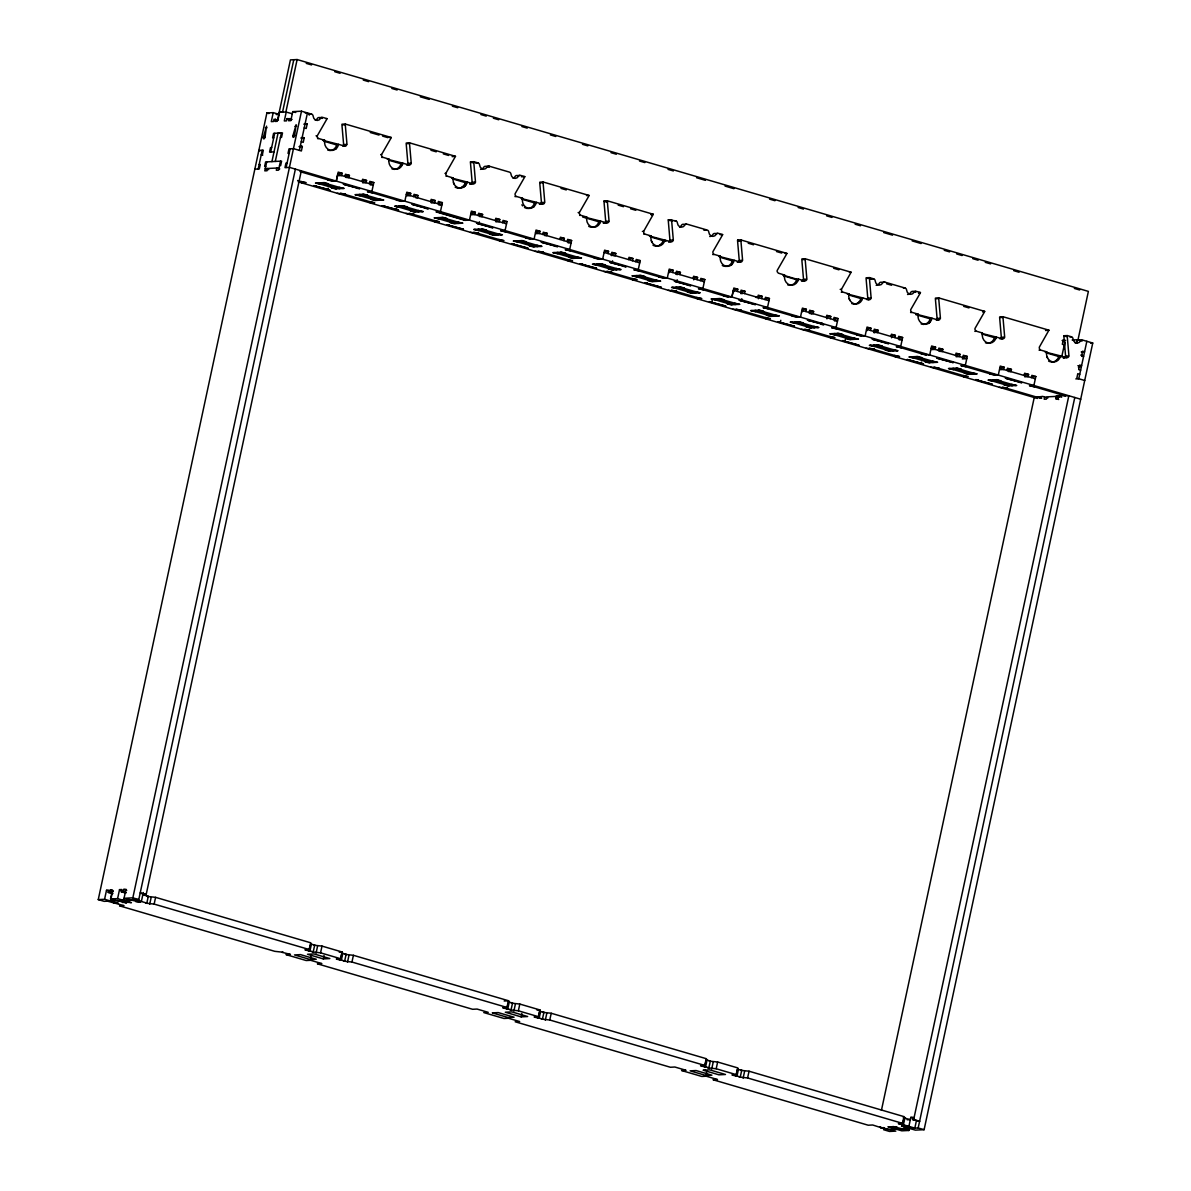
<?xml version="1.0" encoding="UTF-8"?>
<svg xmlns="http://www.w3.org/2000/svg" width="1191" height="1191" viewBox="0 0 1191 1191"><rect width="100%" height="100%" fill="white"/><g stroke="black" fill="none" stroke-linecap="round" stroke-linejoin="round"><path stroke-width="1.5" d="M388.802 160.591L388.995 159.118L382.698 157.242L381.626 155.887A2.337 2.054 87.1 0 1 381.567 154.562L391.005 138.111A2.308 2.025 87.1 0 0 391.229 137.486L345.33 124.043L341.996 124.206A2.308 2.025 87.1 0 0 341.936 124.876L343.633 144.602L342.71 146.017M406.593 165.043L407.307 164.552A2.337 2.054 87.1 0 0 407.888 163.42L406.191 143.709A2.308 2.025 87.1 0 1 406.25 143.039L409.6 142.86L455.483 156.319L445.821 173.38L446.059 175.151A2.322 2.04 87.1 0 0 447.31 176.208L453.25 177.95A8.129 7.131 87.1 0 0 458.49 187.85A8.129 7.131 87.1 0 0 467.095 182.015L473.035 183.742A2.322 2.04 87.1 0 0 474.569 183.503L474.911 183.22A2.322 2.04 87.1 0 0 475.492 182.074L473.795 162.363A2.308 2.025 87.1 0 1 473.854 161.693L470.505 161.857A2.308 2.025 87.1 0 0 470.445 162.527L472.142 182.253A2.322 2.04 87.1 0 1 471.562 183.384L471.219 183.667A2.322 2.04 87.1 0 1 469.686 183.92M586.612 218.549L586.806 217.09L580.523 215.199L579.436 213.844A2.337 2.054 87.1 0 1 579.377 212.519L588.83 196.068A2.308 2.025 87.1 0 0 589.039 195.443L543.156 182L539.806 182.163A2.308 2.025 87.1 0 0 539.746 182.833L541.443 202.559L540.52 203.974A2.322 2.04 87.1 0 1 539.746 204.286M603.241 223.045A2.337 2.04 87.1 0 0 604.403 223L605.117 222.523A2.337 2.04 87.1 0 0 605.713 221.377L604.001 201.666A2.308 2.025 87.1 0 1 604.06 200.996L607.41 200.832L653.308 214.276L643.631 231.352L643.869 233.108A2.322 2.04 87.1 0 0 645.135 234.18L651.06 235.907A8.129 7.131 87.1 0 0 656.301 245.808A8.129 7.131 87.1 0 0 664.92 239.972M784.437 276.506L784.616 275.047L778.333 273.156L777.247 271.801A2.337 2.054 87.1 0 1 777.187 270.476L786.641 254.025A2.308 2.025 87.1 0 0 786.864 253.4L740.966 239.957L737.616 240.135A2.308 2.025 87.1 0 0 737.571 240.79L739.254 260.516L738.346 261.931A2.322 2.04 87.1 0 1 737.958 262.139M802.213 280.957L802.928 280.481A2.337 2.054 87.1 0 0 803.508 279.349L801.826 259.623A2.308 2.025 87.1 0 1 801.871 258.953L805.22 258.789L851.118 272.233L841.442 289.309L841.68 291.066A2.322 2.04 87.1 0 0 842.945 292.137L848.885 293.879A8.129 7.131 87.1 0 0 854.111 303.765A8.129 7.131 87.1 0 0 862.731 297.929L868.656 299.67A2.322 2.04 87.1 0 0 870.204 299.417L870.532 299.135A2.322 2.04 87.1 0 0 871.127 297.988L869.43 278.277A2.308 2.025 87.1 0 1 869.475 277.607L866.14 277.786A2.308 2.025 87.1 0 0 866.08 278.456L867.777 298.167A2.308 2.01 87.1 0 1 867.182 299.313L866.854 299.596M982.247 334.477L982.441 333.004L976.144 331.128L975.072 329.758A2.337 2.054 87.1 0 1 975.012 328.433L984.451 311.982A2.308 2.025 87.1 0 0 984.674 311.372L938.776 297.914L935.441 298.092A2.308 2.025 87.1 0 0 935.382 298.762L937.079 318.473L936.156 319.903M1000.038 338.929L1000.738 338.438A2.337 2.054 87.1 0 0 1001.333 337.306L999.636 317.58A2.308 2.025 87.1 0 1 999.696 316.925L1003.045 316.746L1048.929 330.19L1039.267 347.266L1039.505 349.023A2.322 2.04 87.1 0 0 1040.755 350.094L1046.695 351.836A8.129 7.131 87.1 0 0 1051.936 361.722A8.129 7.131 87.1 0 0 1060.541 355.886L1066.481 357.628A2.322 2.04 87.1 0 0 1068.014 357.374L1068.357 357.092A2.322 2.04 87.1 0 0 1068.937 355.945L1067.24 336.249A2.308 2.025 87.1 0 1 1067.3 335.579L1063.95 335.743A2.308 2.025 87.1 0 0 1063.891 336.413L1065.588 356.139A2.322 2.04 87.1 0 1 1065.007 357.27L1064.665 357.553A2.322 2.04 87.1 0 1 1063.131 357.806M1081.994 356.094L1081.741 354.799L1080.788 355.141M295.383 169.122L138.781 899.577L104.183 901.349L98.258 899.607L266.888 112.966L273.215 112.639L279.156 114.381L278.381 117.969M263.345 137.233L266.546 126.127L265.027 137.144A1.742 0.804 -73.7 0 1 263.821 138.871A1.742 0.804 -73.7 0 1 263.345 137.233L265.027 137.144M258.194 168.988L262.214 150.245M98.258 899.607L104.57 899.279L106.505 890.302L108.738 890.183L108.247 892.431L112.698 893.726M273.215 112.639L271.295 121.631L273.528 121.512L274.004 119.264L278.471 120.068M108.247 892.431L109.751 892.357L110.242 890.109L112.475 889.99L110.54 898.982L126.618 902.927L124.638 902.346M275.508 119.189L275.032 121.437L277.265 121.318L290.425 59.892L297.125 59.55L1088.38 291.393L1077.915 340.224M266.71 161.872L264.789 170.864L267.022 170.76L267.499 168.512M270.67 152.046L274.689 133.318M110.51 901.021L112.43 892.029M271.935 161.604L278.039 133.139L281.389 132.975L275.285 161.44M293.775 59.729L282.535 112.162L279.185 112.341L286.242 111.969L284.307 120.961L286.54 120.857L287.016 118.609L292.033 119.368M297.125 59.55L285.885 111.999L292.167 113.711M110.54 898.982L117.596 898.624L119.517 889.632L121.75 889.513L121.274 891.761L125.725 893.071M121.274 891.761L123.313 891.657L123.804 889.409L126.038 889.305L123.536 900.366M289.071 118.504L288.594 120.753L290.812 120.633L292.748 111.641L301.487 111.195L311.61 114.157A2.322 2.04 87.1 0 1 313.159 116.197A4.645 4.064 87.1 0 0 320.617 118.385A2.322 2.04 87.1 0 1 322.806 117.433L326.974 118.653A2.308 2.025 87.1 0 1 326.751 119.279L317.312 135.729A2.322 2.04 87.1 0 0 317.357 137.054M280.481 161.172L278.56 170.164L276.327 170.283L276.803 168.035L279.766 168.899M286.108 167.559L290.128 148.83M292.926 135.714L296.127 124.623L294.594 135.625A1.742 0.804 -73.7 0 1 293.403 137.352A1.742 0.804 -73.7 0 1 292.926 135.714L294.609 135.625M138.201 901.647L140.181 902.227L124.102 898.282L132.841 897.835L301.487 111.195M299.388 150.394L307.442 112.937L305.268 113.041M300.37 145.898L302.35 146.478L301.383 150.974L293.462 148.652L288.996 148.89L288.028 153.386L289.145 153.326M302.216 137.278L304.196 137.858L303.229 142.354L301.263 141.774M305.194 123.417L307.174 123.998L306.206 128.494L304.226 127.913M143.292 892.506L141.372 901.498L135.968 901.766M140.598 893.324L146.165 894.575L301.308 170.864M148.279 896.347L147.163 896.406L155.589 897.344L310.806 942.825L309.362 949.569L154.145 904.088L145.719 903.15L146.835 903.091L148.279 896.347L142.816 894.754M149.679 904.311L151.123 897.567M154.145 904.088L155.589 897.344M328.106 188.252C325.203 190.441 332.2 190.739 329.416 189.845L313.709 185.632L329.416 189.845M328.969 180.109L327.853 180.169L336.279 181.106L337.708 174.362L373.319 184.799L370.341 184.947M336.279 181.106L338.199 172.114L342.159 173.276L341.683 175.524L338.333 175.687L338.81 173.439L342.159 173.276M344.973 176.491L345.45 174.243L349.41 175.39L348.933 177.638L345.956 177.429M362.124 181.508L362.6 179.26L366.56 180.422L366.069 182.67L362.734 182.833L363.21 180.585L366.56 180.422M369.374 183.637L369.85 181.389L373.81 182.551L371.875 191.528L367.409 191.766L372.485 192.868M396.677 208.336C393.819 210.524 400.727 210.837 397.988 209.944L382.281 205.73L397.988 209.944M404.851 201.19L406.786 192.198L410.731 193.359L410.255 195.607L406.905 195.786L407.382 193.537L410.731 193.359M413.545 196.575L414.036 194.327L417.981 195.488L417.505 197.736L415.838 197.825M430.695 201.607L431.172 199.359L435.132 200.505L434.655 202.753L431.306 202.932L431.782 200.684L435.132 200.505M437.946 203.721L438.422 201.473L442.382 202.634L440.447 211.626L435.98 211.849L465.011 220.35L469.477 220.127L471.398 211.135L475.358 212.296L474.867 214.544L471.532 214.722M309.362 949.569L304.896 949.793L308.856 950.954L309.943 945.892M308.856 950.954L309.973 950.894L311.417 944.15L314.692 945.103L313.248 951.847L312.131 951.907L320.558 952.845L340.775 958.77L342.219 952.026L322.002 946.101L313.575 945.163L314.692 945.103M310.3 959.559L316.27 959.261L300.445 954.616L294.475 954.929L310.3 959.559L311.03 956.194M316.091 953.068L317.535 946.324M478.172 215.511L478.648 213.263L482.608 214.425L482.132 216.673L479.511 216.524M320.558 952.845L322.002 946.101M479.363 221.809L479.005 223.491L476.474 223.193L493.044 227.794L477.338 223.58M323.327 958.904L329.833 958.561L314.007 953.931L307.501 954.259L323.327 958.904L324.041 955.524M495.307 220.529L495.798 218.281L499.758 219.442L499.267 221.69L495.918 221.868M340.775 958.77L336.309 958.993L340.254 960.154L341.713 953.41L342.829 953.351L346.105 954.319L344.661 961.048L343.544 961.107L351.955 962.045L507.187 1007.526L508.631 1000.782L353.399 955.301L344.988 954.363L346.105 954.319M340.254 960.154L341.37 960.095L342.829 953.351M502.572 222.657L503.049 220.409L507.009 221.571L505.073 230.563L500.607 230.786L505.684 231.888M347.489 962.268L348.933 955.524M351.955 962.045L353.399 955.301M526.779 238.081L525.663 238.126L534.089 239.063L536.024 230.071L539.97 231.233L539.493 233.481L536.144 233.644M542.783 234.448L543.275 232.2L547.235 233.362L546.743 235.61L544.778 235.61M559.934 239.465L560.41 237.217L564.37 238.379L563.894 240.627M567.184 241.594L567.675 239.346L571.62 240.508L569.685 249.5L565.219 249.723L570.295 250.825M602.661 259.162L604.596 250.17L608.556 251.331L608.065 253.579M611.37 254.532L611.846 252.284L615.807 253.445L615.315 255.693L613.648 255.782M612.561 260.844L612.189 262.526L609.718 262.288L626.228 266.814L610.521 262.615M628.506 259.564L628.997 257.316L632.942 258.477L632.466 260.725M635.756 261.692L636.247 259.444L640.207 260.591L638.272 269.583L633.806 269.821L638.867 270.923M507.187 1007.526L502.721 1007.75L506.666 1008.911L507.753 1003.849M506.666 1008.911L507.783 1008.851L509.227 1002.107L512.517 1003.075L511.073 1009.819L509.956 1009.864L518.368 1010.802L538.585 1016.727L540.029 1009.983L519.812 1004.058L511.401 1003.135L512.517 1003.075M669.342 272.679L669.818 270.431L673.168 270.253L672.692 272.501M513.902 1011.025L515.346 1004.281M675.982 273.468L676.473 271.22L680.418 272.382L679.942 274.63M518.368 1010.802L519.812 1004.058M677.173 279.766L676.816 281.463L674.27 281.165L690.854 285.751L675.133 281.538M521.137 1016.861L527.643 1016.533L511.817 1011.888L505.312 1012.216L521.137 1016.861L521.866 1013.481M693.132 278.5L693.609 276.252L697.569 277.399L697.092 279.647M693.743 279.825L694.219 277.577L697.569 277.399M538.585 1016.727L534.119 1016.95L538.079 1018.111L539.523 1011.367L543.915 1012.276L542.471 1019.02L541.354 1019.064L549.78 1020.002L704.998 1065.483L706.442 1058.739L551.225 1013.258L542.798 1012.335L543.915 1012.276M538.079 1018.111L539.195 1018.052L540.64 1011.308M700.382 280.614L700.859 278.366L704.819 279.528L702.884 288.52L698.417 288.743L703.494 289.845M545.314 1020.225L546.758 1013.481M549.78 1020.002L551.225 1013.258M712.218 300.221L711.861 301.904L709.374 301.665L725.915 306.147L710.178 301.993M724.59 296.038L723.473 296.097L731.899 297.021L733.343 290.276L768.954 300.713M731.899 297.021L733.835 288.028L737.795 289.19L737.303 291.438M733.954 291.616L734.445 289.368L737.795 289.19M740.608 292.405L741.085 290.157L745.045 291.319L744.554 293.567M741.799 298.703L741.427 300.4L738.956 300.162L755.481 304.643L739.76 300.474M758.354 298.762L758.846 296.514L762.18 296.336L761.704 298.584M764.994 299.551L765.485 297.303L769.446 298.465L767.51 307.457L763.044 307.68L768.106 308.782M780.79 320.305L780.433 322.002L777.961 321.764L794.486 326.245L778.75 322.076M802.54 311.7L803.017 309.452L806.367 309.288L805.89 311.536M809.18 312.504L809.657 310.256L813.617 311.417L813.14 313.65L811.458 313.739M821.879 322.746C819.021 324.935 825.929 325.247 823.204 324.354L807.483 320.141L823.204 324.354M826.331 317.521L826.807 315.273L830.767 316.434L830.276 318.682M826.926 318.846L827.417 316.598L830.767 316.434M833.581 319.65L834.057 317.401L838.017 318.563L836.082 327.555L831.616 327.778L836.692 328.88M845.402 339.241L845.044 340.924L842.513 340.626L859.083 345.226L843.377 341.013M704.998 1065.483L700.531 1065.707L704.491 1066.868L705.935 1060.124L707.052 1060.064L710.327 1061.032L708.883 1067.776L707.767 1067.836L716.193 1068.759L736.395 1074.684L737.839 1067.94L717.637 1062.015L709.211 1061.092L710.327 1061.032M704.491 1066.868L705.608 1066.808L707.052 1060.064M705.935 1075.488L711.905 1075.175L696.08 1070.545L690.11 1070.843L705.935 1075.488L706.65 1072.108M867.152 330.636L867.643 328.388L870.978 328.225L870.502 330.473M711.727 1068.997L713.171 1062.253M873.807 331.426L874.283 329.178L878.243 330.339L877.752 332.587L873.762 332.289M716.193 1068.759L717.637 1062.015M890.942 336.457L891.419 334.209L895.379 335.371L894.903 337.619M891.553 337.782L892.029 335.534L895.379 335.371M736.395 1074.684L731.929 1074.907L735.889 1076.068L737.333 1069.324L741.725 1070.233L740.281 1076.977L739.164 1077.036L747.591 1077.959L902.808 1123.441L904.252 1116.696L749.035 1071.215L740.608 1070.292L741.725 1070.233M735.889 1076.068L737.006 1076.009L738.45 1069.265M898.193 338.586L898.684 336.338L902.629 337.485L900.709 346.477L896.242 346.715L901.319 347.817M743.124 1078.197L744.569 1071.453M747.591 1077.959L749.035 1071.215M921.551 362.124C918.663 364.312 925.63 364.64 922.861 363.731L907.155 359.518L922.861 363.731M935.605 347.147L935.129 349.395L931.779 349.573L932.255 347.325L935.605 347.147L931.645 345.986L929.709 354.978L921.298 354.055L922.415 353.995M938.419 350.362L938.895 348.114L942.855 349.276L942.379 351.524L939.074 351.271M955.569 355.394L956.045 353.146L960.006 354.308L959.514 356.541L956.165 356.719L956.656 354.471L960.006 354.308M962.819 357.508L963.296 355.26L967.256 356.422L965.32 365.414L960.854 365.637L965.931 366.754M1004.177 367.245L1003.7 369.493L1000.351 369.657L1000.827 367.409L1004.177 367.245L1000.217 366.084L998.296 375.076L989.87 374.138L990.986 374.093M1006.99 370.461L1007.482 368.213L1011.427 369.374L1010.951 371.622L1008.315 371.473M1024.141 375.478L1024.617 373.23L1028.577 374.391L1028.101 376.639L1024.751 376.818L1025.228 374.57L1028.577 374.391M1031.391 377.607L1031.868 375.359L1035.828 376.52L1033.892 385.512L1029.426 385.735L1034.503 386.837M881.429 1110.325L1034.235 397.511L1042.691 396.409L1047.872 397.928M1044.656 396.99L1044.179 399.238L1046.413 399.119L1046.889 396.871L1056.194 396.395L1059.156 397.258M1063.295 339.777L1062.327 344.273L1064.307 344.854L1061.732 356.838L1059.767 356.258M1063.697 349.335L1065.245 342.13M1058.68 399.506L1055.717 398.643L1056.194 396.395M902.302 1124.825L903.746 1118.081L904.862 1118.036L903.418 1124.78L898.342 1123.679L902.808 1123.441M1058.427 396.275L1057.95 398.523L1055.717 398.643M912.574 1119.525L919.616 1121.207L912.574 1119.525L913.05 1117.277L910.817 1117.381L908.897 1126.373L903.493 1126.656M1076.798 343.291L1077.572 339.733L1082.098 341.058M892.163 1127.237L887.95 1126.76L901.81 1130.825L908.852 1130.467L909.626 1126.865M913.691 1119.466L1068.833 395.754L1056.447 395.695L1061.643 397.228M916.37 1120.925L914.822 1128.115L903.418 1124.78M881.727 1127.758L879.762 1127.177L895.84 1131.122L889.513 1131.45L883.573 1129.708L918.172 1127.951L1074.773 397.481M1086.832 341.296L1078.778 378.753L1075.815 378.917M905.726 1126.537L901.513 1126.076L915.358 1130.125L924.112 1129.678L1092.743 343.038L1082.664 340.075A2.322 2.04 87.1 0 0 1080.475 341.028A4.645 4.064 87.1 0 1 1073.017 338.839A2.322 2.04 87.1 0 0 1071.468 336.8L1067.3 335.579M452.104 156.646L455.483 156.319M1045.549 330.532L1048.929 330.19M611.102 255.484L612.353 255.484M402.409 164.581L402.841 163.182L408.781 164.924A2.337 2.04 87.1 0 0 409.942 164.864L410.642 164.388A2.337 2.04 87.1 0 0 411.237 163.241L409.54 143.53A2.308 2.025 87.1 0 1 409.6 142.86M600.234 222.538L600.651 221.139L606.591 222.881A2.337 2.04 87.1 0 0 607.752 222.836L608.467 222.345A2.337 2.04 87.1 0 0 609.063 221.213L607.35 201.487A2.308 2.025 87.1 0 1 607.41 200.832M798.044 280.495L798.476 279.096L804.401 280.838A2.337 2.04 87.1 0 0 805.563 280.793L806.277 280.302A2.337 2.04 87.1 0 0 806.873 279.17L805.176 259.459A2.308 2.025 87.1 0 1 805.22 258.789M995.855 338.467L996.286 337.068L1002.212 338.795A2.337 2.04 87.1 0 0 1003.388 338.75L1004.087 338.274A2.337 2.04 87.1 0 0 1004.683 337.127L1002.986 317.416A2.308 2.025 87.1 0 1 1003.045 316.746M543.156 182A2.308 2.025 87.1 0 0 543.096 182.67L544.793 202.381L543.87 203.81A2.322 2.04 87.1 0 1 542.337 204.048L536.397 202.321A8.129 7.131 87.1 0 1 527.777 208.157A8.129 7.131 87.1 0 1 522.551 198.257L516.611 196.515A2.322 2.04 87.1 0 1 515.361 195.443L515.182 195.011A2.322 2.04 87.1 0 1 515.122 193.686L524.576 177.236A2.308 2.025 87.1 0 0 524.784 176.625L520.616 175.39A2.322 2.04 87.1 0 0 518.427 176.342A4.645 4.064 87.1 0 1 510.969 174.169A2.322 2.04 87.1 0 0 509.42 172.114L489.218 166.189L486.702 166.323M740.966 239.957A2.308 2.025 87.1 0 0 740.906 240.627L742.603 260.353L741.68 261.767A2.322 2.04 87.1 0 1 740.147 262.02L734.207 260.278A8.129 7.131 87.1 0 1 725.602 266.114A8.129 7.131 87.1 0 1 720.361 256.214L714.436 254.472A2.322 2.04 87.1 0 1 713.171 253.415L712.992 252.968A2.322 2.04 87.1 0 1 712.933 251.643L722.386 235.193A2.308 2.025 87.1 0 0 722.609 234.582L718.426 233.362A2.322 2.04 87.1 0 0 716.253 234.314A4.645 4.064 87.1 0 1 708.794 232.126A2.322 2.04 87.1 0 0 707.246 230.071L687.028 224.161A2.322 2.04 87.1 0 0 684.84 225.114A4.645 4.064 87.1 0 1 677.381 222.925A2.322 2.04 87.1 0 0 675.833 220.871L668.315 219.829A2.308 2.025 87.1 0 0 668.27 220.499L669.952 240.21A2.308 2.01 87.1 0 1 669.372 241.341L669.044 241.624A2.308 2.01 87.1 0 1 668.672 241.818M938.776 297.914A2.308 2.025 87.1 0 0 938.731 298.584L940.428 318.31L939.505 319.724A2.322 2.04 87.1 0 1 937.957 319.977L932.032 318.235A8.129 7.131 87.1 0 1 923.412 324.071A8.129 7.131 87.1 0 1 918.172 314.171L912.246 312.444A2.322 2.04 87.1 0 1 910.981 311.372L910.802 310.94A2.322 2.04 87.1 0 1 910.743 309.6L920.196 293.165A2.308 2.025 87.1 0 0 920.42 292.539L916.251 291.319A2.322 2.04 87.1 0 0 914.063 292.271A4.645 4.064 87.1 0 1 906.604 290.083A2.322 2.04 87.1 0 0 905.056 288.043L884.839 282.118L882.337 282.237M335.356 149.322L336.472 148.384M533.181 207.279L534.297 206.341M730.991 265.236L732.108 264.298M928.801 323.208L929.918 322.27M461.944 187.225L462.927 186.496M659.754 245.182L660.737 244.453M857.58 303.154L858.562 302.425M1055.39 361.111L1056.372 360.382M276.208 114.53L279.156 114.381M309.094 114.291L311.61 114.157M315.362 120.306A4.645 4.064 87.1 0 0 317.268 118.564A2.322 2.04 87.1 0 1 319.456 117.611L321.957 117.477M326.14 118.698L326.974 118.653M303.824 124.177L307.174 123.998M265.355 127.854L267.022 127.779M294.951 126.35L296.619 126.261M342.77 124.832L345.286 124.713A2.308 2.025 87.1 0 1 345.33 124.043M273.722 137.814L272.605 137.858L273.573 133.362L282.505 132.916L281.538 137.412L280.421 137.471M316.047 135.789L317.312 135.729M300.847 138.037L304.196 137.858M317.55 138.618L318.384 138.573M323.476 140.359L324.741 140.3A8.129 7.131 87.1 0 0 329.967 150.185A8.129 7.131 87.1 0 0 338.586 144.349L344.512 146.091A2.322 2.04 87.1 0 0 346.06 145.838L346.983 144.424L345.286 124.713M389.561 137.575L391.229 137.486M271.637 147.55L270.521 147.61L269.553 152.106L274.019 151.867M323.059 140.389L338.586 144.349M299.001 146.642L302.35 146.478M343.633 144.602L346.551 144.453M343.678 146.136L344.512 146.091M407.024 143.664L409.54 143.53M380.718 154.607L381.567 154.562M381.805 157.45L382.639 157.406M259.162 164.492L260.278 164.432L259.31 168.928L254.844 169.152M287.061 163.063L285.944 163.122L284.977 167.618L289.458 167.38L1080.713 399.223M387.73 159.192L388.995 159.118A8.114 7.116 87.1 0 0 394.236 169.018A8.114 7.116 87.1 0 0 402.841 163.182L387.313 159.207M265.757 166.368L264.64 166.427L265.608 161.931L281.597 161.113L280.629 165.609L279.513 165.668M279.036 167.916L265.265 168.616L268.734 169.628M407.888 163.42L410.821 163.271M407.932 164.968L408.781 164.924M471.279 162.482L473.795 162.363M475.507 163.048L478.023 162.914A2.322 2.04 87.1 0 1 479.571 164.953A4.645 4.064 87.1 0 0 487.03 167.142A2.322 2.04 87.1 0 1 489.218 166.189M346.06 175.568L349.41 175.39M444.987 173.424L445.821 173.38M301.07 181.538L306.132 182.64L301.665 182.863M446.059 176.283L446.893 176.238M320.528 184.173L315.466 183.072L324.384 182.61L328.344 183.771L327.227 183.831M453.25 177.95L451.568 178.04L467.095 182.015A8.129 7.131 87.1 0 1 463.88 186.987M370.461 182.714L373.81 182.551M314.543 186.064L316.225 185.99M344.139 184.56L359.861 188.714L343.276 184.129L345.807 184.471M519.782 175.434L517.266 175.568A2.322 2.04 87.1 0 0 515.078 176.521A4.645 4.064 87.1 0 1 513.172 178.263M521.435 176.789L524.784 176.625M332.408 187.657L331.292 187.702L335.237 188.863L344.169 188.416L339.093 187.315M472.142 182.253L475.075 182.104M357.33 188.416L358.997 188.342M470.103 183.89L473.035 183.742M337.276 193.299L345.703 194.237L344.586 194.297M540.58 182.789L543.096 182.67M360.099 195.771L355.022 194.669L363.955 194.207L367.915 195.369L366.798 195.428M414.647 195.666L417.981 195.488M371.964 199.239L370.848 199.299L374.808 200.46L383.74 199.999L378.664 198.897M369.642 201.636L374.718 202.738L370.237 202.961M397.541 200.207L396.424 200.267L404.851 201.19M514.944 196.604L516.194 196.545M521.301 198.316L522.551 198.257M439.032 202.812L442.382 202.634M383.13 206.162L384.797 206.073M412.711 204.644L428.432 208.812L411.848 204.212L414.379 204.569M586.538 195.577L589.039 195.443M438.913 205.031L441.891 204.882L406.295 194.446M399.655 207.353L394.593 206.251L403.511 205.805L407.471 206.966L406.354 207.011M522.611 198.852L536.397 202.321M541.443 202.559L544.376 202.41M425.902 208.514L427.569 208.425M411.535 210.837L410.419 210.896L414.364 212.058L423.296 211.596L418.22 210.494M539.404 204.197L542.337 204.048M604.849 201.621L607.35 201.487M405.848 213.397L414.274 214.32L413.158 214.38M472.008 212.474L475.358 212.296M479.258 214.588L482.608 214.425M439.226 218.95L434.149 217.849L443.082 217.387L447.027 218.549L445.925 218.608M578.126 212.579L579.377 212.519M434.253 220.558L439.33 221.675L434.864 221.898M496.409 219.62L499.758 219.442M579.615 215.407L580.449 215.363M451.091 222.434L449.975 222.479L453.935 223.64L462.852 223.193L457.791 222.092M585.138 217.164L586.806 217.09A8.114 7.116 87.1 0 0 592.046 226.975A8.114 7.116 87.1 0 0 600.651 221.139L586.865 217.67M503.659 221.734L507.009 221.571M650.792 214.395L653.308 214.276M447.742 225.099L463.463 229.253L446.878 224.712L449.424 225.01M651.403 214.976L652.251 214.931M605.698 221.377L608.631 221.228M460.932 228.955L462.599 228.88M490.513 227.451L492.196 227.362M603.658 223.03L606.591 222.881M669.104 220.454L671.605 220.32A2.308 2.025 87.1 0 1 671.664 219.65M478.782 230.548L473.72 229.446L482.638 228.985L486.598 230.146L485.481 230.205M674.999 220.916L675.833 220.871M470.46 232.334L478.886 233.257L477.77 233.317M536.62 231.396L539.97 231.233M490.647 234.017L489.531 234.076L493.491 235.237L502.423 234.776L497.347 233.674M686.195 224.191L683.679 224.325A2.322 2.04 87.1 0 0 681.49 225.278A4.645 4.064 87.1 0 1 679.585 227.019M543.885 233.525L547.235 233.362M642.381 231.411L643.631 231.352M498.88 239.495L503.957 240.597L499.476 240.835M703.896 230.25L706.412 230.116M561.021 238.557L564.37 238.379M643.869 234.24L644.703 234.195M518.353 242.13L513.276 241.029L522.209 240.582L526.154 241.728L525.037 241.788M651.06 235.907L649.393 235.997L670.846 241.713A2.322 2.04 87.1 0 0 672.379 241.46L672.721 241.178A2.322 2.04 87.1 0 0 673.317 240.031L671.605 220.32M568.271 240.671L571.62 240.508M512.368 244.021L528.089 248.19L511.505 243.649L514.05 243.947M541.95 242.517L557.671 246.686L541.101 242.086L543.617 242.428M717.592 233.391L715.076 233.525A2.322 2.04 87.1 0 0 712.903 234.478A4.645 4.064 87.1 0 1 709.732 236.518M720.093 234.701L722.609 234.582M568.152 242.904L571.129 242.756L535.533 232.319M530.218 245.614L529.102 245.674L533.062 246.835L541.979 246.373L536.918 245.272M669.952 240.21L672.885 240.061M525.544 247.892L527.226 247.802M555.14 246.388L556.807 246.299M668.746 241.818L670.846 241.713M535.087 251.256L543.513 252.194L542.396 252.254M738.405 240.761L740.906 240.627M557.909 253.728L552.832 252.626L561.765 252.164L565.725 253.326L564.608 253.385M605.207 251.495L608.556 251.331M612.457 253.623L615.807 253.445M569.774 257.211L568.658 257.256L572.618 258.417L581.55 257.971L576.474 256.869M567.452 259.593L572.529 260.695L568.047 260.918M595.351 258.164L594.235 258.224L602.661 259.162M629.592 258.641L632.942 258.477M712.754 254.561L714.019 254.502M720.361 256.214L718.694 256.303L734.207 260.278M636.857 260.769L640.207 260.591M580.94 264.119L596.661 268.332L580.077 263.732L582.622 264.03M785.182 253.489L786.864 253.4M597.48 265.325L592.403 264.223L601.336 263.762L605.281 264.923L604.165 264.983M739.254 260.516L742.187 260.367M594.13 267.99L595.798 267.901M623.712 266.471L625.394 266.382M609.345 268.794L608.229 268.853L612.189 270.015L621.106 269.553L616.045 268.451M737.214 262.169L740.147 262.02M802.66 259.578L805.176 259.459M603.658 271.354L612.085 272.292L610.968 272.337M677.069 272.56L680.418 272.382M637.036 276.908L631.959 275.806L640.892 275.359L644.852 276.506L643.736 276.565M632.079 278.53L637.14 279.632L632.674 279.855M659.978 277.101L658.861 277.161L667.288 278.084L669.208 269.092L673.168 270.253M648.901 280.391L647.785 280.451L651.745 281.612L660.677 281.15L655.601 280.049M701.469 279.706L704.819 279.528M849.451 272.322L851.118 272.233M645.552 283.056L661.273 287.269L644.703 282.669L647.234 282.967M796.794 279.185L798.476 279.096A8.114 7.116 87.1 0 1 789.856 284.947A8.114 7.116 87.1 0 1 784.631 275.047L782.949 275.136L796.794 279.185A8.129 7.116 87.1 0 1 787.623 284.828M803.523 279.349L806.441 279.2M658.742 286.912L660.424 286.837M688.338 285.408L690.006 285.319M801.469 280.987L804.401 280.838M866.914 278.411L869.43 278.277M676.607 288.505L671.53 287.403L680.463 286.942L684.408 288.103L683.292 288.162M871.142 278.962L873.658 278.843A2.322 2.04 87.1 0 1 875.191 280.882A4.645 4.064 87.1 0 0 882.65 283.071A2.322 2.04 87.1 0 1 884.839 282.118M668.285 290.291L676.711 291.214L675.595 291.274M688.472 291.974L687.356 292.033L691.316 293.194L700.234 292.748L695.172 291.631M741.695 291.482L745.045 291.319M840.191 289.368L841.442 289.309M696.69 297.452L701.767 298.554L697.301 298.792M903.388 288.118L905.056 288.043M841.263 292.212L842.528 292.152M756.077 297.512L757.744 297.422L758.235 295.174L762.18 296.336M716.163 300.102L711.087 298.986L720.019 298.539L723.979 299.7L722.863 299.76M848.885 293.879L847.203 293.954L862.731 297.929M766.096 298.643L769.446 298.465M907.557 294.49A4.645 4.064 87.1 0 0 910.713 292.435A2.322 2.04 87.1 0 1 912.902 291.482L915.403 291.363M918.752 292.629L920.42 292.539M918.529 293.239L919.363 293.194M728.029 303.571L726.912 303.631L730.872 304.792L739.805 304.33L734.728 303.229M867.777 298.167L870.695 298.018M723.369 305.849L725.036 305.774M752.95 304.345L754.632 304.256M867.822 299.715L868.656 299.67M732.897 309.228L741.323 310.151L740.207 310.211M936.215 298.718L938.731 298.584M755.719 311.685L750.658 310.583L759.575 310.122L763.535 311.283L762.419 311.342M810.267 311.58L813.617 311.417M767.6 315.168L766.483 315.228L770.443 316.374L779.361 315.928L774.284 314.826M765.262 317.55L770.339 318.652L765.873 318.875M793.176 316.121L792.06 316.181L800.486 317.119L802.406 308.127L806.367 309.288M910.579 312.518L911.83 312.459M918.187 314.171L916.504 314.26L932.032 318.235M834.668 318.726L838.017 318.563M983.007 311.447L984.674 311.372M808.347 320.573L810.014 320.483M982.783 312.072L983.617 312.027M834.549 320.96L837.526 320.811L801.915 310.375M795.29 323.282L790.214 322.18L799.146 321.719L803.106 322.88L801.99 322.94M937.079 318.473L939.997 318.325M791.941 325.947L793.608 325.858M807.156 326.751L806.039 326.81L809.999 327.972L818.932 327.51L813.855 326.408M936.707 320.037L937.957 319.977M1000.47 317.535L1002.986 317.416M801.483 329.311L809.91 330.249L808.793 330.309M874.894 330.517L878.243 330.339M834.846 334.865L829.785 333.763L838.702 333.316L842.662 334.477L841.546 334.522M829.874 336.487L834.951 337.589L830.484 337.812M857.803 335.058L856.686 335.118L865.098 336.056L867.033 327.063L870.978 328.225M974.833 331.351L976.084 331.292M846.727 338.348L845.61 338.408L849.555 339.569L858.488 339.107L853.411 338.006M982.024 333.033L982.441 333.004A8.114 7.116 87.1 0 0 987.681 342.904A8.114 7.116 87.1 0 0 996.286 337.068L982.501 333.599M899.294 337.663L902.629 337.485M872.958 339.509L888.68 343.708L872.095 339.122L874.641 339.42M899.175 339.897L902.153 339.733L866.542 329.311M1001.333 337.306L1004.266 337.157M856.567 344.884L858.235 344.794M886.149 343.365L887.831 343.276M1001.378 338.839L1002.212 338.795M1064.724 336.368L1067.24 336.249M874.417 346.462L869.341 345.36L878.273 344.899L882.233 346.06L881.117 346.119M1069.801 336.889L1071.468 336.8M866.095 348.248L874.522 349.186L873.405 349.231M1062.104 340.522L1065.632 340.343M1072.138 340.001L1077.572 339.733M886.283 349.946L885.166 350.005L889.126 351.151L898.059 350.705L892.982 349.603M1081.815 340.12L1079.314 340.254A2.322 2.04 87.1 0 0 1077.126 341.192A4.645 4.064 87.1 0 1 1075.22 342.948M939.505 349.454L942.855 349.276M1090.584 343.142L1092.743 343.038M894.515 355.424L899.577 356.526L895.111 356.749M1039.088 350.184L1040.338 350.109M913.973 358.059L908.912 356.958L917.829 356.496L921.789 357.657L920.673 357.717M1045.013 351.911L1046.695 351.836M963.906 356.6L967.256 356.422M907.989 359.95L909.671 359.861M937.585 358.431L953.291 362.645L936.722 358.015L939.252 358.357M1081.234 351.955L1084.584 351.792L1082.604 351.211L1081.636 355.707L1083.616 356.288L1081.949 356.362M962.298 358.908L966.764 358.67L931.154 348.234M925.854 361.528L924.737 361.588L928.682 362.749L937.615 362.287L932.538 361.186M1046.755 352.432L1060.541 355.886M1065.588 356.139L1068.521 355.975M950.775 362.302L952.443 362.213M1063.548 357.776L1066.481 357.628M930.722 367.185L939.148 368.108L938.032 368.168M953.544 369.642L948.468 368.54L957.4 368.093L961.36 369.255L960.244 369.299M1008.092 369.538L1011.427 369.374M965.41 373.125L964.293 373.185L968.253 374.346L977.186 373.885L972.109 372.783M963.087 375.507L968.164 376.609L963.683 376.847M1032.478 376.684L1035.828 376.52M976.575 380.048L992.282 384.246L975.727 379.616L978.258 379.959M1006.157 378.53L1021.863 382.743L1005.293 378.098L1007.824 378.44M993.1 381.239L988.039 380.137L996.956 379.676L1000.916 380.837L999.8 380.897M989.751 383.904L991.433 383.815M1019.347 382.4L1021.015 382.311M1004.981 384.723L1003.864 384.767L1007.809 385.929L1016.742 385.482L1011.665 384.38M999.294 387.269L1007.72 388.206L1006.603 388.266M113.473 902.912L116.45 902.763M122.405 902.465L129.462 902.093M310.3 944.21L311.417 944.15M339.241 952.175L342.219 952.026M504.165 1001.006L508.631 1000.782M508.125 1002.167L509.227 1002.107M537.052 1010.132L540.029 1009.983M905.428 1117.664L903.195 1117.783L910.341 1119.629L907.17 1119.793M880.983 1127.803L883.96 1127.654M889.93 1127.341L896.987 1126.984M675.937 274.317L677.649 274.555M809.314 313.352L811.458 313.739M742.589 293.567L740.713 293.567M306.251 63.376L311.595 64.939M334.76 71.728L340.105 73.291M363.285 80.08L368.629 81.658M391.794 88.447L397.139 90.01M420.304 96.799L429.222 99.404M452.386 106.193L457.731 107.756M480.896 114.544L486.241 116.123M493.372 118.207L498.716 119.77M521.881 126.559L527.226 128.122M550.406 134.911L555.75 136.474M582.473 144.319L587.818 145.883M610.998 152.671L616.342 154.234M639.507 161.023L644.852 162.586M668.017 169.375L673.362 170.938M696.541 177.727L705.444 180.347M725.051 186.079L733.954 188.699M769.594 199.135L774.954 200.713M798.119 207.487L803.463 209.065M826.628 215.854L831.973 217.417M855.138 224.206L860.483 225.769M883.662 232.558L892.565 235.163M912.172 240.91L921.075 243.53M944.255 250.318L949.599 251.882M956.73 253.966L962.075 255.529M972.764 258.67L978.109 260.233M985.24 262.318L990.584 263.881M1013.749 270.67L1019.094 272.248M1074.342 288.43L1079.686 289.994M473.854 161.693L478.023 162.914M869.475 277.607L873.658 278.843M319.456 117.611L322.24 118.415M370.237 132.484L379.051 135.074M382.594 136.102L387.879 137.65M430.963 150.274L436.248 151.823M443.32 153.892L448.605 155.455M470.505 161.857L473.289 162.676M489.233 167.35L485.868 166.368A2.322 2.04 87.1 0 0 483.68 167.321A4.645 4.064 87.1 0 1 480.524 169.36M560.991 188.372L566.276 189.935M604.06 200.996L607.589 202.038M618.189 205.135L623.474 206.683M630.545 208.753L635.83 210.301M668.315 219.829L672.498 221.05M737.616 240.135L741.144 241.163M748.216 243.232L753.501 244.78M776.458 251.509L781.743 253.058M833.655 268.273L838.94 269.821M886.551 283.771L891.597 285.245M912.902 291.482L915.685 292.301M963.683 306.37L968.968 307.918M1063.95 335.743L1066.734 336.562M292.748 111.641L295.71 112.505M287.016 118.609L291.467 119.904M266.888 112.966L268.868 113.547M324.741 140.3L318.801 138.558A2.322 2.04 87.1 0 1 317.535 137.486L317.357 137.054M324.026 141.238L336.026 144.751M389.993 160.577L400.28 163.584M452.535 178.888L466.247 182.908M521.837 199.195L535.548 203.214M582.667 217.03L599.817 222.047M650.36 236.86L665.784 241.371M719.662 257.167L733.373 261.186M783.916 275.984L795.916 279.498M849.883 295.323L860.17 298.331M915.76 314.618L929.471 318.637M983.438 334.448L993.726 337.47M1045.981 352.774L1059.692 356.794M1077.87 365.697L1081.026 366.634M1080.654 370.148L1078.674 369.567L1079.627 365.071L1081.607 365.652L1079.939 365.726A1.742 0.804 -73.7 0 1 1078.436 367.364M1079.761 374.257L1077.781 373.676L1076.828 378.172L1084.733 380.495M260.055 150.766L258.864 150.423L263.33 150.2L262.362 154.696L261.246 154.741L262.735 155.187M470.921 213.383L506.517 223.819M604.105 252.418L639.716 262.839M668.717 271.34L704.328 281.776M999.74 368.332L1035.336 378.768M299.983 171.623L332.929 181.27M368.54 191.706L401.501 201.368M437.112 211.804L466.128 220.305M501.724 230.726L530.739 239.227M566.35 249.663L599.311 259.325M634.922 269.762L663.938 278.262M699.549 288.698L728.564 297.199M764.16 307.62L797.136 317.282M832.747 327.719L861.748 336.219M897.359 346.655L926.375 355.156M961.986 365.592L994.947 375.239M1030.557 385.676L1065.498 395.918M323.282 182.67L343.068 188.476M362.853 194.267L382.639 200.058M402.409 205.864L422.195 211.656M441.98 217.447L461.766 223.238M481.536 229.044L501.322 234.835M521.107 240.627L540.893 246.433M560.663 252.224L580.449 258.015M600.234 263.821L620.005 269.613M639.79 275.404L659.576 281.21M679.361 287.001L699.132 292.792M718.917 298.599L738.703 304.39M758.488 310.181L778.259 315.987M798.044 321.778L817.83 327.57M837.615 333.376L857.386 339.167M877.172 344.958L896.957 350.764M916.728 356.556L936.513 362.347M956.299 368.138L976.084 373.944M995.855 379.735L1015.64 385.527M319.947 182.848L339.718 188.64M359.503 194.431L379.289 200.237M399.059 206.028L418.845 211.819M438.63 217.625L458.416 223.417M478.186 229.208L497.972 235.014M517.757 240.805L537.543 246.597M557.314 252.403L577.099 258.194M596.885 263.985L616.67 269.776M636.441 275.583L656.226 281.374M676.012 287.165L695.797 292.971M715.568 298.762L735.353 304.554M755.139 310.36L774.909 316.151M794.695 321.942L814.48 327.748M834.266 333.54L854.036 339.331M873.822 345.137L893.607 350.928M913.393 356.719L933.163 362.526M952.949 368.317L972.734 374.108M992.505 379.914L1012.29 385.705M316.598 183.012L336.368 188.818M356.154 194.609L375.939 200.401M395.725 206.192L415.495 211.998M435.281 217.789L455.066 223.58M474.852 229.387L494.622 235.178M514.408 240.969L534.193 246.775M553.964 252.566L573.749 258.358M593.535 264.164L613.32 269.955M633.091 275.746L652.876 281.552M672.662 287.344L692.447 293.135M712.218 298.941L732.003 304.732M751.789 310.523L771.574 316.33M791.345 322.121L811.131 327.912M830.916 333.718L850.687 339.509M870.472 345.301L890.258 351.092M910.043 356.898L929.814 362.689M949.599 368.481L969.385 374.287M989.17 380.078L1008.941 385.869M1038.731 397.288L1041.708 398.151M297.616 180.526L305.015 182.699M340.611 193.136L373.587 202.798M409.198 213.219L438.214 221.72M473.81 232.156L502.825 240.656M538.436 251.093L571.397 260.755M607.008 271.191L636.024 279.691M671.635 290.113L700.636 298.613M736.246 309.05L769.222 318.712M804.818 329.148L833.834 337.649M869.445 348.085L898.461 356.585M934.057 367.007L967.032 376.669M1002.643 387.105L1040.785 398.285M298.197 181.851L1037.435 398.449M910.817 1117.381L913.78 1118.26M140.225 892.833L146.165 894.575M123.804 889.409L126.767 890.287M119.517 889.632L122.494 890.496M123.313 891.657L126.291 892.535M110.242 890.109L113.205 890.972M110.212 890.615L113.19 891.478M106.505 890.302L109.468 891.166M132.841 897.835L138.781 899.577M918.172 1127.951L924.112 1129.678M135.432 899.756L146.835 903.091M309.973 950.894L313.248 951.847M341.37 960.095L344.661 961.048M507.783 1008.851L511.073 1009.819M539.195 1018.052L542.471 1019.02M705.608 1066.808L708.883 1067.776M737.006 1076.009L740.281 1076.977M109.751 892.357L112.728 893.22M117.596 898.624L131.442 902.674L127.229 902.212M908.852 1130.467L892.774 1126.522L894.754 1127.103M104.57 899.279L118.415 903.344L114.217 902.882M107.532 901.17L124.013 905.622L119.547 905.845L274.764 951.326L283.19 952.264L282.073 952.324L290.425 954.378L285.959 954.601L306.176 960.527L310.643 960.303L321.823 963.579L317.357 963.802L472.589 1009.283L477.055 1009.06L488.236 1012.335L483.769 1012.573L503.987 1018.484L508.453 1018.26L519.648 1021.536L515.182 1021.774L670.399 1067.255L674.865 1067.017L686.061 1070.307L681.594 1070.53L701.797 1076.456L706.263 1076.217L717.458 1079.508L712.992 1079.731L868.209 1125.212L872.675 1124.989L886.923 1129.544M874.402 332.765L873.598 332.438M1046.919 356.541L1047.529 357.985M849.109 298.584L849.719 300.028M651.298 240.627L651.894 242.071M453.473 182.67L454.084 184.114M724.5 266.337A8.129 7.116 87.1 0 1 722.282 265.459M732.539 260.353A8.129 7.116 87.1 0 1 725.572 266.456M861.048 298.018A8.129 7.116 87.1 0 1 851.878 303.66M870.308 279.007A2.322 2.04 87.1 0 1 870.874 279.275M876.144 285.289A4.645 4.064 87.1 0 0 879.315 283.235A2.322 2.04 87.1 0 1 881.489 282.282M930.35 318.325A8.129 7.116 87.1 0 1 921.179 323.967M994.604 337.142A8.129 7.116 87.1 0 1 985.433 342.785M1058.873 355.975A8.129 7.116 87.1 0 1 1050.79 361.945M1049.747 361.632A8.129 7.116 87.1 0 1 1048.616 361.081M308.826 114.604A2.322 2.04 87.1 0 1 309.318 115.08M336.904 144.439A8.129 7.116 87.1 0 1 327.733 150.081M401.159 163.271A8.129 7.116 87.1 0 1 391.988 168.914M465.428 182.104A8.129 7.116 87.1 0 1 455.17 187.195M534.714 202.396A8.129 7.116 87.1 0 1 524.472 207.502M522.655 205.909A8.129 7.116 87.1 0 1 521.881 204.807M598.984 221.228A8.129 7.116 87.1 0 1 590.9 227.198M589.858 226.886A8.129 7.116 87.1 0 1 588.726 226.32M655.199 246.031A8.129 7.116 87.1 0 1 652.981 245.152M663.238 240.061A8.129 7.116 87.1 0 1 656.271 246.15M494.518 1012.767L492.285 1012.886L508.11 1017.531L514.08 1017.218L498.255 1012.588L494.518 1012.767M705.355 1070.069L703.122 1070.188L718.947 1074.818L725.468 1074.49L709.642 1069.846L705.355 1070.069"/></g></svg>
